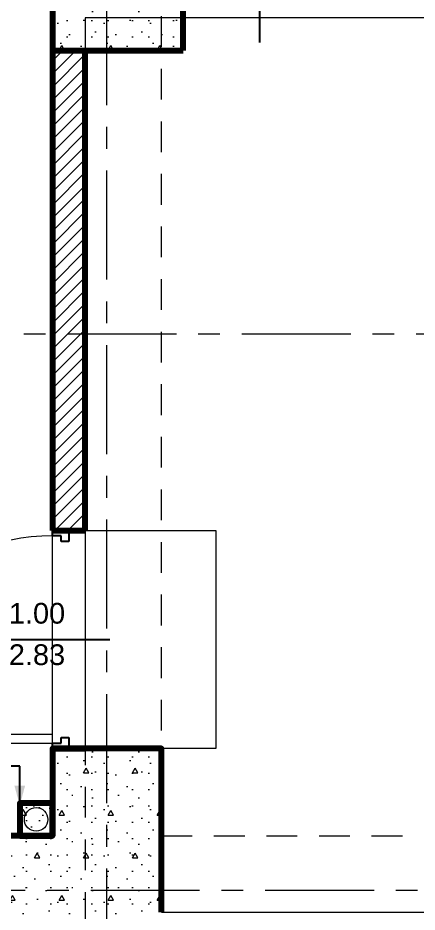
# Model space of a CAD drawing. Header units: inches. Extents: x -19 to 5698, y -728 to 92.
# Drawn here: x 228.911 to 230.743, y 7.35 to 11.45 of the extents above; entities that cross this region are included whole.
import ezdxf

# ---------------------------------------------------------------- set-up
doc = ezdxf.new("R2010")
doc.units = ezdxf.units.IN
doc.header["$MEASUREMENT"] = 0
doc.set_wipeout_variables(frame=1)
for name, pattern in [('Hidden Line', [0.195611, 0.141111, -0.0545]), ('Punto & Raya', [0.65, 0.5, -0.075, 0, -0.075]), ('Wipeout_Contour', [1, 0, -1])]:
    doc.linetypes.add(name, pattern=pattern)
doc.layers.get('0').update_dxf_attribs({"color": 61})
for name, color, linetype in [('02 _ ARQ _ ALB _ Ejes Generales', 251, 'Continuous'), ('02 _ ARQ _ ZON _ Espacio.3D', 7, 'Continuous'), ('08 _ STR _ EXT _ 06 Columnas', 7, 'Continuous'), ('08 _ STR _ EXT _ 07 Losa Aligerada', 7, 'Continuous'), ('08 _ STR _ EXT _ 09 Vigas', 251, 'Continuous'), ('Dibujo 2D - General', 7, 'Continuous'), ('Estructura - 04 MURO', 7, 'Continuous'), ('Estructura - Carga', 7, 'Continuous'), ('Marcador - Secciones', 7, 'Continuous'), ('MEP - HVAC', 7, 'Continuous'), ('Notas - Etiquetas', 7, 'Continuous')]:
    doc.layers.add(name, color=color, linetype=linetype)
doc.styles.add('Estilo_Generado_4', font='swisse.ttf')
doc.dimstyles.new('Estilo_Generado__8', dxfattribs={"dimtxt": 0.18, "dimasz": 0.0912, "dimexe": 0.18, "dimexo": 0.0625, "dimgap": 0, "dimtad": 0, "dimtih": 1, "dimtoh": 1, "dimdec": 4, "dimzin": 0, "dimdsep": 46, "dimcen": 0.09, "dimadec": 0, "dimazin": 0, "dimtfac": 1, "dimtdec": 4, "dimtmove": 0, "dimatfit": 3, "dimldrblk": 'ARROWHEAD_5', "dimfxl": 1, "dimtolj": 1, "dimtzin": 0, "dimarcsym": 0})
pattern_1 = [(0, (185.00004, 1e-08), (0, 0.3897114), [0.024375, -0.200625]), (0, (185.11254, 0.19486), (0, 0.3897114), [0.024375, -0.200625]), (60, (185.00004, 1e-08), (-0.3375, 0.1948557), [0.024375, -0.200625]), (60, (185.22504, 1e-08), (-0.3375, 0.1948557), [0.024375, -0.200625]), (120, (185.0244, 1e-08), (0.3375, 0.1948557), [0.024375, -0.200625]), (120, (185.2494, 1e-08), (0.3375, 0.1948557), [0.024375, -0.200625]), (0, (185.00004, 0.0375), (0, 0.075), [0, -0.075, 0, -0.1125]), (45, (185.03754, 0.0375), (-0.05303301, 0.05303301), [0, -0.05625, 0, -0.09375])]

# ---------------------------------------------------------------- blocks, each defined once
blk = doc.blocks.new('ARROWHEAD_5')
at = {"linetype": 'Continuous', "lineweight": 0}
blk.add_hatch(color=0, dxfattribs=at).paths.add_polyline_path([(-1, 0.2679), (0, 0), (-1, -0.2679)])
at = {"color": 0, "linetype": 'Continuous', "lineweight": 0}
blk.add_line((0, 0), (-1, 0), dxfattribs=at)

msp = doc.modelspace()

# ---------------------------------------------------------------- hatches: boundary and pattern name
at = {"layer": '08 _ STR _ EXT _ 06 Columnas', "linetype": 'Continuous', "lineweight": 9}
h = msp.add_hatch(dxfattribs=at)
h.set_pattern_fill('HORMIGÓN_EN_MASA_0002', style=0, pattern_type=2)
h.set_pattern_definition(pattern_1)
h.paths.add_polyline_path([(229.07, 7.7), (228.67, 7.7), (228.67, 7.2), (229.37, 7.2), (229.37, 7.35), (229.57, 7.35), (229.57, 8.1), (229.07, 8.1)])
at = {"layer": 'Estructura - Carga', "linetype": 'Continuous', "lineweight": 13}
h = msp.add_hatch(dxfattribs=at)
h.set_pattern_fill('HORMIGÓN_ARMADO_0002', color=251, style=0, pattern_type=2)
h.set_pattern_definition([(0, (185.00004, 1e-08), (0, 0.3117692), [0.03, -0.15]), (0, (185.09004, 0.1559), (0, 0.3117692), [0.03, -0.15]), (60, (185.00004, 1e-08), (-0.27, 0.1558846), [0.03, -0.15]), (60, (185.18004, 1e-08), (-0.27, 0.1558846), [0.03, -0.15]), (120, (185.03004, 1e-08), (0.27, 0.1558846), [0.03, -0.15]), (120, (185.21004, 1e-08), (0.27, 0.1558846), [0.03, -0.15]), (0, (185.00004, 0.03), (0, 0.06), [0, -0.06, 0, -0.09]), (45, (185.03004, 0.03), (-0.04242641, 0.04242641), [0, -0.045, 0, -0.075])])
h.paths.add_polyline_path([(228.92, 7.7), (229.07, 7.7), (229.07, 7.85), (228.92, 7.85)])

# ---------------------------------------------------------------- linework, layer by layer
at = {"layer": '02 _ ARQ _ ALB _ Ejes Generales', "color": 251, "linetype": 'Punto & Raya', "lineweight": 13, "true_color": 0x636466}
for p, q in [((229.32, 3.05), (229.32, 44.9)), ((190.8454, 7.45), (239.57, 7.45))]:
    msp.add_line(p, q, dxfattribs=at)
at = {"layer": '02 _ ARQ _ ZON _ Espacio.3D', "color": 254, "linetype": 'Continuous', "lineweight": 0, "flags": 128}
msp.add_lwpolyline([(228.67, 7.7), (229.07, 7.7), (229.07, 16.9), (228.27, 16.9)], dxfattribs=at)
msp.add_lwpolyline([(229.22, 11.45), (229.22, 8.1), (229.57, 8.1), (229.57, 7.35), (234.42, 7.35), (234.42, 8.35), (234.27, 8.35), (234.2699, 11.45)], close=True, dxfattribs=at)
at = {"layer": '08 _ STR _ EXT _ 06 Columnas', "color": 7, "linetype": 'Continuous', "lineweight": 80, "flags": 128}
msp.add_lwpolyline([(229.57, 7.35), (229.57, 8.1), (229.07, 8.1), (229.07, 7.7), (228.67, 7.7), (228.67, 7.2), (229.37, 7.2)], dxfattribs=at)
at = {"layer": '08 _ STR _ EXT _ 07 Losa Aligerada', "color": 7, "linetype": 'Continuous', "lineweight": 18, "flags": 128}
msp.add_lwpolyline([(229.57, 7.35), (234.2716, 7.35), (234.2716, 11.45), (229.22, 11.45), (229.22, 9.1), (229.82, 9.1), (229.82, 8.1), (229.57, 8.1)], close=True, dxfattribs=at)
at = {"layer": '08 _ STR _ EXT _ 09 Vigas', "color": 251, "linetype": 'Hidden Line', "lineweight": 13, "true_color": 0x636466}
for p, q in [((229.57, 7.7), (229.57, 16.9)), ((222.57, 7.7), (229.07, 7.7)), ((229.57, 7.7), (236.07, 7.7))]:
    msp.add_line(p, q, dxfattribs=at)
at = {"layer": 'Estructura - 04 MURO', "color": 152, "linetype": 'Continuous', "lineweight": 25}
for p, q in [((230.02, 11.95), (230.02, 11.3375)), ((228.82, 8.6), (229.3325, 8.6))]:
    msp.add_line(p, q, dxfattribs=at)
at = {"layer": 'Estructura - 04 MURO', "color": 165, "linetype": 'Continuous', "lineweight": 25}
for p, q in [((229.11, 9.075), (229.07, 9.075)), ((229.11, 9.05), (229.11, 9.075)), ((229.145, 9.05), (229.11, 9.05)), ((229.07, 8.1), (229.07, 8.125)), ((229.07, 8.125), (229.11, 8.125)), ((229.11, 8.125), (229.11, 8.15)), ((229.11, 8.15), (229.145, 8.15)), ((229.145, 8.15), (229.145, 8.1)), ((229.145, 8.1), (229.07, 8.1))]:
    msp.add_line(p, q, dxfattribs=at)
at = {"layer": 'Estructura - 04 MURO', "color": 165, "linetype": 'Continuous', "lineweight": 15}
for p, q in [((229.07, 8.165), (228.12, 8.165)), ((229.07, 8.125), (229.07, 8.165)), ((228.12, 8.125), (229.07, 8.125))]:
    msp.add_line(p, q, dxfattribs=at)
at = {"layer": 'Estructura - 04 MURO', "color": 7, "linetype": 'Continuous', "lineweight": 80}
for p, q in [((229.07, 8.1), (229.145, 8.1)), ((229.07, 8.1), (229.145, 8.1)), ((229.07, 8.1), (229.145, 8.1)), ((229.145, 8.1), (229.22, 8.1)), ((229.145, 8.1), (229.22, 8.1))]:
    msp.add_line(p, q, dxfattribs=at)
at = {"layer": 'Estructura - 04 MURO', "color": 165, "linetype": 'Continuous', "lineweight": 15}
msp.add_arc((229.07, 8.125), 0.95, 90, 180, dxfattribs=at)
at = {"layer": 'Estructura - Carga', "color": 7, "linetype": 'Continuous', "lineweight": 80, "flags": 128}
msp.add_lwpolyline([(228.92, 7.7), (229.07, 7.7), (229.07, 7.85), (228.92, 7.85)], close=True, dxfattribs=at)
at = {"layer": 'MEP - HVAC', "color": 7, "linetype": 'Continuous', "lineweight": 13, "flags": 128}
msp.add_lwpolyline([(228.995, 7.721, -1), (228.995, 7.829, -1)], format="xyb", close=True, dxfattribs=at)

# ---------------------------------------------------------------- texts
at = {"layer": 'Estructura - 04 MURO', "color": 251, "lineweight": 25, "char_height": 0.095, "attachment_point": 7, "style": 'Estilo_Generado_4'}
for s, insert in [('\\A1;{\\pql;\\pt0;\\fSwis721 Ex BT|b0|i0|c0|p34;1.00\\fSwis721 Ex BT|b0|i0|c0|p34;\\A1{\\H.66x;\\S^  ;}\\fSwis721 Ex BT|b0|i0|c0|p34;\\fSwis721 Ex BT|b0|i0|c0|p34;}', (228.87, 8.645)), ('\\A1;{\\pql;\\pt0;\\fSwis721 Ex BT|b0|i0|c0|p34;2.83\\fSwis721 Ex BT|b0|i0|c0|p34;\\A1{\\H.66x;\\S^  ;}\\fSwis721 Ex BT|b0|i0|c0|p34;\\fSwis721 Ex BT|b0|i0|c0|p34;}', (228.87, 8.455))]:
    msp.add_mtext(s, dxfattribs=dict(at, insert=insert))

# ---------------------------------------------------------------- leaders
at = {"layer": 'Notas - Etiquetas', "color": 144, "linetype": 'Continuous', "lineweight": 13, "annotation_type": 0, "has_hookline": 1, "hookline_direction": 1, "text_width": 1.0171}
msp.add_leader([(228.92, 7.8384), (228.92, 8.0193), (227.7157, 8.0193)], dimstyle='Estilo_Generado__8', dxfattribs=at)

# ---------------------------------------------------------------- next in the draw order: wipeouts: each hides what was drawn before it
at = {"color": 254, "linetype": 'Wipeout_Contour', "lineweight": 0, "ltscale": 6609.179803}
msp.add_wipeout([(229.07, 11.3), (229.07, 9.1), (229.22, 9.1), (229.22, 11.3)], dxfattribs=at).dxf.layer = 'Estructura - 04 MURO'

# ---------------------------------------------------------------- next in the draw order: hatches: boundary and pattern name
at = {"layer": '08 _ STR _ EXT _ 06 Columnas', "linetype": 'Continuous', "lineweight": 9}
h = msp.add_hatch(dxfattribs=at)
h.set_pattern_fill('HORMIGÓN_EN_MASA_0002', style=0, pattern_type=2)
h.set_pattern_definition(pattern_1)
h.paths.add_polyline_path([(229.67, 11.3), (229.67, 11.7), (229.07, 11.7), (229.07, 11.3)])
at = {"layer": 'Estructura - 04 MURO', "linetype": 'Continuous', "lineweight": 5}
h = msp.add_hatch(dxfattribs=at)
h.set_pattern_fill('LADRILLO_COMÚN_0002', color=250, style=0, pattern_type=2)
h.set_pattern_definition([(45, (185.00004, 1e-08), (-0.03005204, 0.03005204), [])])
h.paths.add_polyline_path([(229.07, 11.3), (229.07, 9.1), (229.22, 9.1), (229.22, 11.3)])

# ---------------------------------------------------------------- next in the draw order: linework, layer by layer
at = {"layer": '08 _ STR _ EXT _ 06 Columnas', "color": 7, "linetype": 'Continuous', "lineweight": 80, "flags": 128}
msp.add_lwpolyline([(229.67, 11.3), (229.67, 11.7), (229.07, 11.7), (229.07, 11.3)], close=True, dxfattribs=at)
at = {"layer": '08 _ STR _ EXT _ 09 Vigas', "color": 251, "linetype": 'Hidden Line', "lineweight": 13, "true_color": 0x636466}
msp.add_line((229.07, 7.7), (229.07, 16.9), dxfattribs=at)
at = {"layer": 'Dibujo 2D - General', "color": 7, "linetype": 'Hidden Line', "lineweight": 13}
msp.add_lwpolyline([(229.22, 11.3), (229.22, 4.9691)], dxfattribs=at)
at = {"layer": 'Estructura - 04 MURO', "color": 7, "linetype": 'Continuous', "lineweight": 80}
for p, q in [((229.07, 9.1), (229.145, 9.1)), ((229.07, 9.1), (229.145, 9.1)), ((229.07, 9.1), (229.145, 9.1)), ((229.145, 9.1), (229.22, 9.1)), ((229.145, 9.1), (229.22, 9.1))]:
    msp.add_line(p, q, dxfattribs=at)
at = {"layer": 'Estructura - 04 MURO', "color": 165, "linetype": 'Continuous', "lineweight": 25}
for p, q in [((229.07, 9.075), (229.07, 9.1)), ((229.07, 9.1), (229.145, 9.1)), ((229.145, 9.1), (229.145, 9.05))]:
    msp.add_line(p, q, dxfattribs=at)
at = {"layer": 'Estructura - 04 MURO', "color": 7, "linetype": 'Continuous', "lineweight": 80, "flags": 128}
for points in [[(229.07, 11.3), (229.07, 9.1)], [(229.22, 9.1), (229.22, 11.3)]]:
    msp.add_lwpolyline(points, dxfattribs=at)
at = {"layer": 'Marcador - Secciones', "color": 251, "linetype": 'Punto & Raya', "lineweight": 13, "true_color": 0x636466}
msp.add_line((189.9384, 10.0018), (231.3507, 10.0018), dxfattribs=at)

doc.saveas('drawing.dxf')
